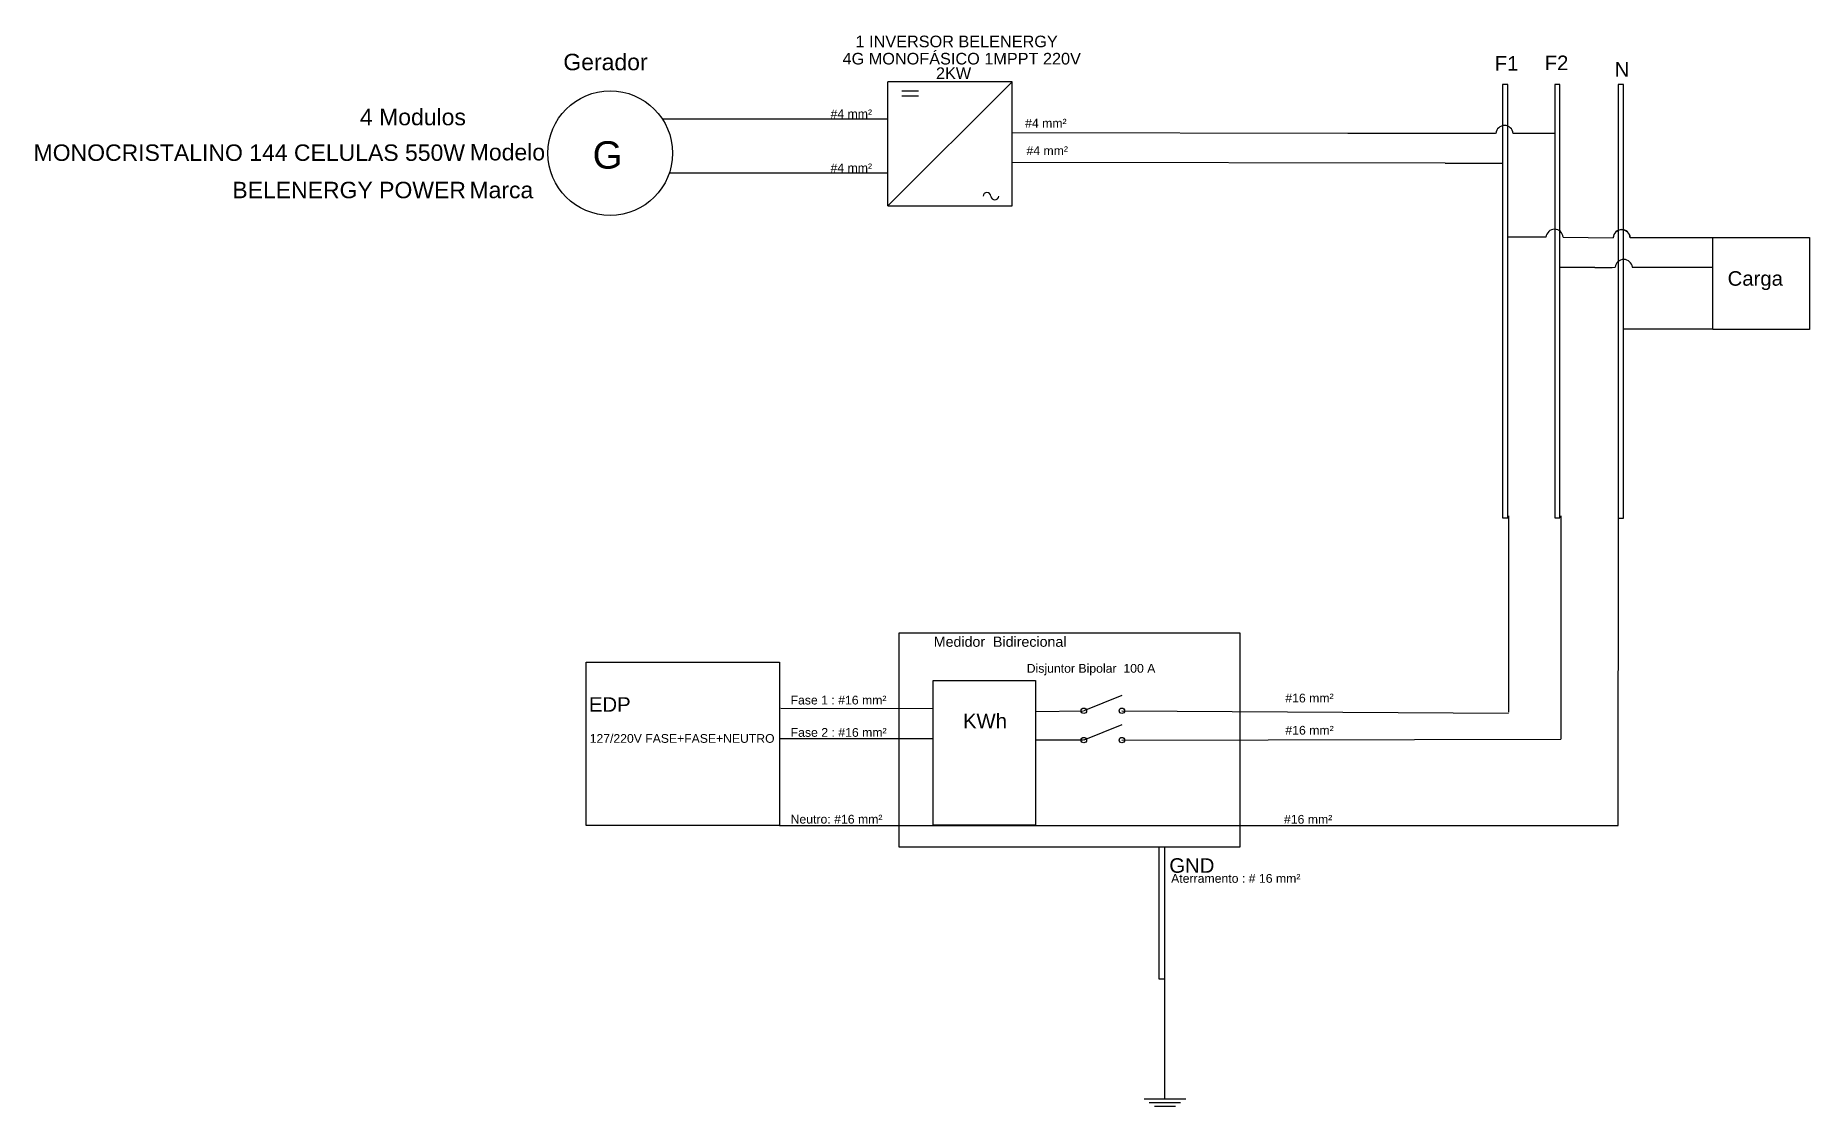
# Model space of a CAD drawing. Header units: millimetres. Extents: x 5863 to 34585, y 3159 to 20506.
import ezdxf

# ---------------------------------------------------------------- set-up
doc = ezdxf.new("R2010")
doc.units = ezdxf.units.MM
doc.styles.add('arial', font='arial.ttf')
doc.styles.get("Standard").update_dxf_attribs({"font": 'arial.ttf'})

msp = doc.modelspace()

# ---------------------------------------------------------------- linework, layer by layer
for p, q in [((21673, 19754), (19661, 19754)), ((21673, 19754), (19661, 17747)), ((19661, 17745), (19661, 19754)), ((19889, 19611), (20158, 19611)), ((21673, 17745), (21673, 19754)), ((29616, 19712), (29616, 12692)), ((29700, 19712), (29616, 19712)), ((29700, 12692), (29700, 19712)), ((30459, 19712), (30459, 13811)), ((30543, 19712), (30459, 19712)), ((30459, 19712), (30459, 12692)), ((30543, 19712), (30459, 19712)), ((30543, 13811), (30543, 19712)), ((30543, 12692), (30543, 19712)), ((31489, 19711), (31489, 13810)), ((31574, 19711), (31489, 19711)), ((31489, 19711), (31489, 12691)), ((31574, 19711), (31489, 19711)), ((31574, 13810), (31574, 19711)), ((31574, 12691), (31574, 19711)), ((19889, 19528), (20158, 19528)), ((19661, 19150), (16014, 19150)), ((27108, 18917), (21673, 18927)), ((29503, 18917), (27108, 18917)), ((29786, 18921), (30459, 18921)), ((28687, 18439), (21673, 18450)), ((28687, 18439), (29615, 18439)), ((19661, 18275), (16123, 18275)), ((19661, 17745), (21673, 17745)), ((30316, 17240), (29700, 17240)), ((30596, 17240), (31406, 17231)), ((31683, 17234), (32951, 17234)), ((32951, 17234), (33019, 17234)), ((31111, 16746), (30541, 16749)), ((31111, 16746), (31389, 16750)), ((31389, 16750), (31439, 16752)), ((31716, 16756), (32675, 16756)), ((32675, 16756), (33019, 16756)), ((31574, 15755), (33019, 15755)), ((29616, 12692), (29700, 12692)), ((29714, 12725), (29714, 9544)), ((30459, 12692), (30543, 12692)), ((30557, 12725), (30557, 9107)), ((31487, 7712), (31491, 12724)), ((31489, 12691), (31574, 12691)), ((23452, 9814), (22836, 9568)), ((17914, 9604), (17909, 9604)), ((20395, 9600), (17929, 9604)), ((22828, 9564), (22050, 9554)), ((23452, 9568), (29714, 9531)), ((23452, 9340), (22836, 9093)), ((17914, 9116), (17909, 9116)), ((20395, 9115), (17914, 9116)), ((22830, 9092), (22055, 9093)), ((23452, 9093), (30557, 9107)), ((17909, 7712), (31487, 7712))]:
    msp.add_line(p, q)
at = {"color": 3}
for p, q in [((24048, 7360), (24048, 5229)), ((24149, 5229), (24149, 7360)), ((24048, 5228), (24149, 5228)), ((24149, 3286), (24149, 5229)), ((24486, 3277), (23812, 3277)), ((24402, 3218), (23896, 3218)), ((24318, 3159), (23981, 3159))]:
    msp.add_line(p, q, dxfattribs=at)
for points in [[(33019, 17234), (34585, 17234), (34585, 15742), (33019, 15742)], [(19847, 10831), (25361, 10831), (25361, 7359), (19847, 7359)], [(14777, 10358), (17909, 10358), (17909, 7712), (14777, 7712)], [(20395, 10061), (22055, 10061), (22055, 7715), (20395, 7715)]]:
    msp.add_lwpolyline(points, close=True)
for centre, radius in [((15168, 18600), 1009), ((22836, 9568), 44), ((23452, 9568), 44), ((22836, 9093), 44), ((23452, 9093), 44)]:
    msp.add_circle(centre, radius)
for centre, radius, start, end in [((29647, 18909), 139, 4.8421, 175.1489), ((21268, 17899), 63.4, 3.9496, 176.0504), ((21395, 17908), 63.4, 183.9496, 356.0504), ((30457, 17228), 139, 4.8264, 175.1736), ((31545, 17222), 139, 4.8264, 175.1489), ((31544, 17219), 139, 4.8264, 175.1489), ((31578, 16740), 139, 4.8264, 175.1489)]:
    msp.add_arc(centre, radius, start, end)

# ---------------------------------------------------------------- texts
for s, height, p in [('1 INVERSOR BELENERGY', 188.29, (19140, 20315)), ('4G MONOFÁSICO 1MPPT 220V', 188.29, (18930, 20036)), ('F1', 235.4, (29488, 19936)), ('F2', 235.4, (30297, 19945)), ('2KW', 188.3, (20442, 19801)), ('N', 235, (31429, 19840)), ('#4 mm²', 142, (18735, 19165)), ('#4 mm²', 142, (21885, 19014)), ('G', 444, (14883, 18349)), ('#4 mm²', 142, (21907, 18569)), ('#4 mm²', 142, (18735, 18290)), ('Carga', 235.4, (33259, 16453)), ('Medidor  Bidirecional', 164.76, (20406, 10605)), ('Disjuntor Bipolar  100 A', 141.98, (21911, 10185)), ('EDP', 235.4, (14823, 9553)), ('Fase 1 : #16 mm²', 141.98, (18087, 9671)), ('#16 mm²', 142, (26098, 9704)), ('KWh', 235.4, (20879, 9286)), ('127/220V FASE+FASE+NEUTRO', 141.22, (14836, 9050)), ('Fase 2 : #16 mm²', 141.98, (18089, 9147)), ('#16 mm²', 142, (26099, 9182)), ('Neutro: #16 mm²', 141.98, (18088, 7742)), ('#16 mm²', 142, (26076, 7740)), ('GND', 235.4, (24220, 6945)), ('Aterramento : # 16 mm²', 141.98, (24249, 6783))]:
    msp.add_text(s, height=height).set_placement(p)
at = {"style": 'arial'}
for s, p in [('Gerador ', (14409, 19943)), ('Modelo', (12894, 18483)), ('Marca', (12889, 17870))]:
    msp.add_text(s, height=266.2, dxfattribs=at).set_placement(p)
at = {"color": 2, "style": 'arial'}
for s, height, p in [('4 Modulos', 266.2, (11116, 19052)), ('MONOCRISTALINO 144 CELULAS 550W', 266.22, (5832, 18475)), ('BELENERGY POWER', 266.22, (9050, 17870))]:
    msp.add_text(s, height=height, dxfattribs=at).set_placement(p)

doc.saveas('drawing.dxf')
